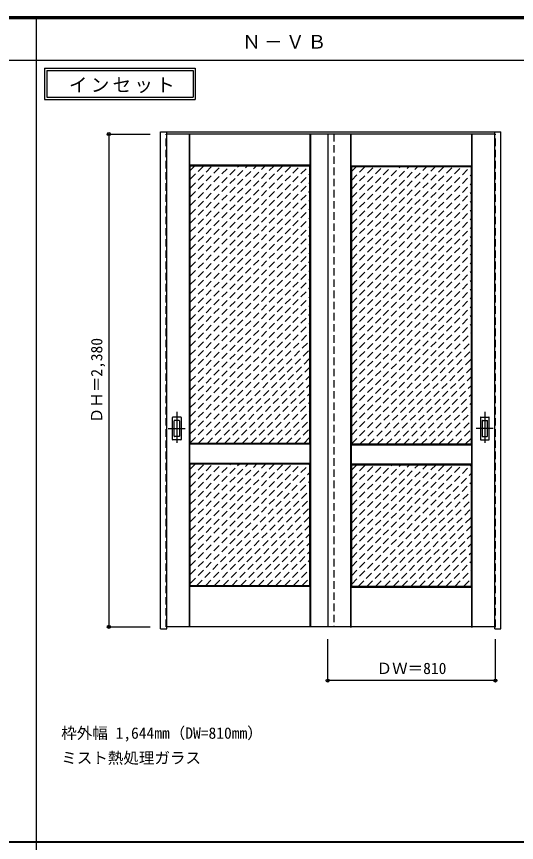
# Model space of a CAD drawing. Units: millimetres, scale not verified. Extents: x -6000 to 5700, y -4307 to 4175.
# Drawn here: x -3012 to -597, y 186 to 4175 of the extents above; entities that cross this region are included whole.
import ezdxf
from ezdxf.enums import TextEntityAlignment as Align

# ---------------------------------------------------------------- set-up
doc = ezdxf.new("R2010")
doc.units = ezdxf.units.MM
doc.header["$LTSCALE"] = 30
doc.header["$PDMODE"] = 32
doc.header["$PDSIZE"] = 15
doc.linetypes.add('CHAIN1', pattern=[8, 5, -1, 1, -1])
doc.linetypes.add('DASHED1', pattern=[1.8, 1.2, -0.6])
for name, color, linetype in [('0-1_通り芯', 4, 'CHAIN1'), ('0-2_扉', 4, 'DASHED1'), ('0-3_仕上げ', 7, 'Continuous'), ('0-4_枠', 3, 'Continuous'), ('0-6_引手', 7, 'Continuous'), ('0-A_文字', 7, 'Continuous'), ('0-B_寸法', 7, 'Continuous'), ('0-C_ハッチ', 4, 'DASHED1'), ('F-1_枠', 6, 'Continuous')]:
    doc.layers.add(name, color=color, linetype=linetype)
doc.styles.add('ＭＳ ゴシック', font='')
doc.styles.get('ＭＳ ゴシック').set_extended_font_data('MS Gothic')

msp = doc.modelspace()

# ---------------------------------------------------------------- linework, layer by layer
at = {"layer": '0-1_通り芯'}
for p, q in [((-2238, 2266), (-2238, 2104)), ((-750, 2266), (-750, 2104)), ((-2279, 2185), (-2197, 2185)), ((-709, 2185), (-791, 2185))]:
    msp.add_line(p, q, dxfattribs=at)
at = {"layer": '0-2_扉'}
for p, q in [((-2286, 3607.5), (-2289, 3607.5)), ((-2289, 1227.5), (-2289, 3607.5)), ((-1509, 3607.5), (-1509, 3603.5)), ((-1479, 3607.5), (-1479, 1227.5)), ((-702, 3607.5), (-699, 3607.5)), ((-699, 1227.5), (-699, 3607.5)), ((-2286, 1227.5), (-2289, 1227.5)), ((-702, 1227.5), (-699, 1227.5))]:
    msp.add_line(p, q, dxfattribs=at)
at = {"layer": '0-2_扉', "color": 3, "linetype": 'Continuous'}
for p, q in [((-702, 3607.5), (-2286, 3607.5)), ((-1509, 3607.5), (-1509, 1227.5)), ((-702, 1227.5), (-2286, 1227.5))]:
    msp.add_line(p, q, dxfattribs=at)
at = {"layer": '0-3_仕上げ'}
for p, q in [((-2177, 1227.5), (-2177, 3607.5)), ((-2176, 3457.5), (-2176, 3607.5)), ((-2175, 3458.5), (-2175, 3607.5)), ((-1593, 3458.5), (-1593, 3607.5)), ((-1592, 3457.5), (-1592, 3607.5)), ((-1591, 1227.5), (-1591, 3607.5)), ((-1397, 1223.5), (-1397, 3603.5)), ((-1396, 3453.5), (-1396, 3603.5)), ((-1395, 3454.5), (-1395, 3603.5)), ((-813, 3454.5), (-813, 3603.5)), ((-812, 3453.5), (-812, 3603.5)), ((-811, 1223.5), (-811, 3603.5)), ((-2175, 3458.5), (-2176, 3457.5)), ((-2175, 3458.5), (-1593, 3458.5)), ((-2173, 2114.5), (-2173, 3454.5)), ((-1595, 3454.5), (-1592, 3457.5)), ((-1595, 2114.5), (-1595, 3454.5)), ((-1593, 3458.5), (-1592, 3457.5)), ((-1395, 3454.5), (-1396, 3453.5)), ((-1395, 3454.5), (-813, 3454.5)), ((-1393, 2110.5), (-1393, 3450.5)), ((-815, 3450.5), (-812, 3453.5)), ((-815, 2110.5), (-815, 3450.5)), ((-813, 3454.5), (-812, 3453.5)), ((-2176, 2111.5), (-2173, 2114.5)), ((-2173, 2114.5), (-1595, 2114.5)), ((-1595, 2114.5), (-1592, 2111.5)), ((-2176, 2111.5), (-2175, 2110.5)), ((-2176, 2111.5), (-2176, 2017.5)), ((-2175, 2018.5), (-2175, 2110.5)), ((-2175, 2110.5), (-1593, 2110.5)), ((-1592, 2111.5), (-1593, 2110.5)), ((-1593, 2018.5), (-1593, 2110.5)), ((-1592, 2111.5), (-1592, 2017.5)), ((-1396, 2107.5), (-1393, 2110.5)), ((-1396, 2107.5), (-1395, 2106.5)), ((-1396, 2107.5), (-1396, 2013.5)), ((-1395, 2014.5), (-1395, 2106.5)), ((-1395, 2106.5), (-813, 2106.5)), ((-1393, 2110.5), (-815, 2110.5)), ((-815, 2110.5), (-812, 2107.5)), ((-812, 2107.5), (-813, 2106.5)), ((-813, 2014.5), (-813, 2106.5)), ((-812, 2107.5), (-812, 2013.5)), ((-2175, 2018.5), (-2176, 2017.5)), ((-2176, 2017.5), (-2173, 2014.5)), ((-2175, 2018.5), (-1593, 2018.5)), ((-2173, 2014.5), (-1595, 2014.5)), ((-2173, 1427.5), (-2173, 2014.5)), ((-1595, 2014.5), (-1592, 2017.5)), ((-1595, 1427.5), (-1595, 2014.5)), ((-1593, 2018.5), (-1592, 2017.5)), ((-1395, 2014.5), (-1396, 2013.5)), ((-1396, 2013.5), (-1393, 2010.5)), ((-1395, 2014.5), (-813, 2014.5)), ((-1393, 2010.5), (-815, 2010.5)), ((-1393, 1423.5), (-1393, 2010.5)), ((-815, 2010.5), (-812, 2013.5)), ((-815, 1423.5), (-815, 2010.5)), ((-813, 2014.5), (-812, 2013.5)), ((-2176, 1227.5), (-2176, 1424.5)), ((-2176, 1424.5), (-2175, 1423.5)), ((-2175, 1227.5), (-2175, 1423.5)), ((-2175, 1423.5), (-1593, 1423.5)), ((-1595, 1427.5), (-1592, 1424.5)), ((-1592, 1424.5), (-1593, 1423.5)), ((-1593, 1227.5), (-1593, 1423.5)), ((-1592, 1227.5), (-1592, 1424.5)), ((-1396, 1223.5), (-1396, 1420.5)), ((-1396, 1420.5), (-1395, 1419.5)), ((-1395, 1223.5), (-1395, 1419.5)), ((-1395, 1419.5), (-813, 1419.5)), ((-815, 1423.5), (-812, 1420.5)), ((-812, 1420.5), (-813, 1419.5)), ((-813, 1223.5), (-813, 1419.5)), ((-812, 1223.5), (-812, 1420.5))]:
    msp.add_line(p, q, dxfattribs=at)
for points in [[(-2176, 3457.5), (-2173, 3454.5), (-1595, 3454.5)], [(-1396, 3453.5), (-1393, 3450.5), (-815, 3450.5)], [(-2176, 1424.5), (-2173, 1427.5), (-1595, 1427.5)], [(-1396, 1420.5), (-1393, 1423.5), (-815, 1423.5)]]:
    msp.add_lwpolyline(points, dxfattribs=at)
at = {"layer": '0-4_枠'}
for p, q in [((-2316, 3618), (-672, 3618)), ((-2316, 1218), (-2316, 3618)), ((-2286, 1218), (-2286, 3618)), ((-702, 1218), (-702, 3618)), ((-672, 1218), (-672, 3618)), ((-2316, 1218), (-2286, 1218)), ((-702, 1218), (-672, 1218))]:
    msp.add_line(p, q, dxfattribs=at)
at = {"layer": '0-6_引手', "color": 3}
for p, q in [((-2259, 2131.5), (-2259, 2238.5)), ((-2218.5, 2240), (-2257.5, 2240)), ((-2217, 2238.5), (-2217, 2131.5)), ((-771, 2238.5), (-771, 2131.5)), ((-769.5, 2240), (-730.5, 2240)), ((-729, 2131.5), (-729, 2238.5)), ((-2218.5, 2130), (-2257.5, 2130)), ((-769.5, 2130), (-730.5, 2130))]:
    msp.add_line(p, q, dxfattribs=at)
at = {"layer": '0-6_引手'}
for p, q in [((-2250.5, 2147.5), (-2250.5, 2222.5)), ((-2227, 2224), (-2249, 2224)), ((-2225.5, 2222.5), (-2225.5, 2147.5)), ((-762.5, 2222.5), (-762.5, 2147.5)), ((-761, 2224), (-739, 2224)), ((-737.5, 2147.5), (-737.5, 2222.5)), ((-2227, 2146), (-2249, 2146)), ((-761, 2146), (-739, 2146))]:
    msp.add_line(p, q, dxfattribs=at)
at = {"layer": '0-6_引手', "color": 3}
for centre, start, end in [((-2257.5, 2238.5), 90, 180), ((-2218.5, 2238.5), 0, 90), ((-769.5, 2238.5), 90, 180), ((-730.5, 2238.5), 0, 90), ((-2257.5, 2131.5), 180, 270), ((-2218.5, 2131.5), 270, 0), ((-769.5, 2131.5), 180, 270), ((-730.5, 2131.5), 270, 0)]:
    msp.add_arc(centre, 1.5, start, end, dxfattribs=at)
at = {"layer": '0-6_引手'}
for centre, start, end in [((-2249, 2222.5), 90, 180), ((-2227, 2222.5), 0, 90), ((-761, 2222.5), 90, 180), ((-739, 2222.5), 0, 90), ((-2249, 2147.5), 180, 270), ((-2227, 2147.5), 270, 0), ((-761, 2147.5), 180, 270), ((-739, 2147.5), 270, 0)]:
    msp.add_arc(centre, 1.5, start, end, dxfattribs=at)
at = {"layer": '0-A_文字'}
for p, q in [((-2876, 3925), (-2876, 3775)), ((-2866, 3915), (-2866, 3785)), ((-2866, 3915), (-2159.04, 3915)), ((-2159.04, 3915), (-2159.04, 3785)), ((-2876, 3775), (-2149.04, 3775)), ((-2866, 3785), (-2159.04, 3785))]:
    msp.add_line(p, q, dxfattribs=at)
msp.add_lwpolyline([(-2876, 3925), (-2149.04, 3925), (-2149.04, 3775)], dxfattribs=at)
at = {"layer": '0-B_寸法', "color": 4}
for p, q in [((-2566, 3607.5), (-2366, 3607.5)), ((-2566, 3607.5), (-2566, 1227.5)), ((-2566, 1227.5), (-2366, 1227.5)), ((-1509, 968), (-1509, 1168)), ((-699, 968), (-699, 1168)), ((-699, 968), (-1509, 968))]:
    msp.add_line(p, q, dxfattribs=at)
at = {"layer": '0-B_寸法'}
for p in [(-2566, 3607.5), (-2566, 1227.5), (-1509, 968), (-699, 968)]:
    msp.add_point(p, dxfattribs=at)
at = {"layer": '0-C_ハッチ'}
for p, q in [((-2173, 3431.56), (-2150.06, 3454.5)), ((-2173, 2922.44), (-1640.94, 3454.5)), ((-2173, 2964.87), (-1683.37, 3454.5)), ((-2173, 3007.29), (-1725.79, 3454.5)), ((-2173, 3049.72), (-1768.22, 3454.5)), ((-2173, 3092.15), (-1810.65, 3454.5)), ((-2173, 3134.57), (-1853.07, 3454.5)), ((-2173, 3177), (-1895.5, 3454.5)), ((-2173, 3219.43), (-1937.93, 3454.5)), ((-2173, 3261.85), (-1980.35, 3454.5)), ((-2173, 3304.28), (-2022.78, 3454.5)), ((-2173, 3346.71), (-2065.21, 3454.5)), ((-2173, 3389.13), (-2107.63, 3454.5)), ((-2173, 2880.02), (-1598.52, 3454.5)), ((-1393, 3427.56), (-1370.06, 3450.5)), ((-1393, 2918.44), (-860.94, 3450.5)), ((-1393, 2960.87), (-903.37, 3450.5)), ((-1393, 3003.29), (-945.79, 3450.5)), ((-1393, 3045.72), (-988.22, 3450.5)), ((-1393, 3088.15), (-1030.65, 3450.5)), ((-1393, 3130.57), (-1073.07, 3450.5)), ((-1393, 3173), (-1115.5, 3450.5)), ((-1393, 3215.43), (-1157.93, 3450.5)), ((-1393, 3257.85), (-1200.35, 3450.5)), ((-1393, 3300.28), (-1242.78, 3450.5)), ((-1393, 3342.71), (-1285.21, 3450.5)), ((-1393, 3385.13), (-1327.63, 3450.5)), ((-1393, 2876.02), (-818.52, 3450.5)), ((-2173, 2837.59), (-1595, 3415.59)), ((-1393, 2833.59), (-815, 3411.59)), ((-2173, 2795.16), (-1595, 3373.16)), ((-1393, 2791.16), (-815, 3369.16)), ((-2173, 2752.74), (-1595, 3330.74)), ((-1393, 2748.74), (-815, 3326.74)), ((-2173, 2710.31), (-1595, 3288.31)), ((-1393, 2706.31), (-815, 3284.31)), ((-2173, 2667.88), (-1595, 3245.88)), ((-1393, 2663.88), (-815, 3241.88)), ((-2173, 2625.46), (-1595, 3203.46)), ((-1393, 2621.46), (-815, 3199.46)), ((-2173, 2583.03), (-1595, 3161.03)), ((-1393, 2579.03), (-815, 3157.03)), ((-2173, 2540.6), (-1595, 3118.6)), ((-1393, 2536.6), (-815, 3114.6)), ((-2173, 2498.18), (-1595, 3076.18)), ((-1393, 2494.18), (-815, 3072.18)), ((-2173, 2455.75), (-1595, 3033.75)), ((-1393, 2451.75), (-815, 3029.75)), ((-2173, 2413.33), (-1595, 2991.33)), ((-1393, 2409.33), (-815, 2987.33)), ((-2173, 2370.9), (-1595, 2948.9)), ((-1393, 2366.9), (-815, 2944.9)), ((-2173, 2328.47), (-1595, 2906.47)), ((-1393, 2324.47), (-815, 2902.47)), ((-2173, 2286.05), (-1595, 2864.05)), ((-1393, 2282.05), (-815, 2860.05)), ((-2173, 2243.62), (-1595, 2821.62)), ((-1393, 2239.62), (-815, 2817.62)), ((-2173, 2201.19), (-1595, 2779.19)), ((-1393, 2197.19), (-815, 2775.19)), ((-2173, 2158.77), (-1595, 2736.77)), ((-1393, 2154.77), (-815, 2732.77)), ((-2173, 2116.34), (-1595, 2694.34)), ((-1393, 2112.34), (-815, 2690.34)), ((-2132.41, 2114.5), (-1595, 2651.91)), ((-1352.41, 2110.5), (-815, 2647.91)), ((-2089.99, 2114.5), (-1595, 2609.49)), ((-1309.99, 2110.5), (-815, 2605.49)), ((-2047.56, 2114.5), (-1595, 2567.06)), ((-1267.56, 2110.5), (-815, 2563.06)), ((-2005.13, 2114.5), (-1595, 2524.63)), ((-1225.13, 2110.5), (-815, 2520.63)), ((-1962.71, 2114.5), (-1595, 2482.21)), ((-1182.71, 2110.5), (-815, 2478.21)), ((-1920.28, 2114.5), (-1595, 2439.78)), ((-1140.28, 2110.5), (-815, 2435.78)), ((-1877.86, 2114.5), (-1595, 2397.36)), ((-1835.43, 2114.5), (-1595, 2354.93)), ((-1097.86, 2110.5), (-815, 2393.36)), ((-1055.43, 2110.5), (-815, 2350.93)), ((-1793, 2114.5), (-1595, 2312.5)), ((-1013, 2110.5), (-815, 2308.5)), ((-1750.58, 2114.5), (-1595, 2270.08)), ((-970.58, 2110.5), (-815, 2266.08)), ((-1708.15, 2114.5), (-1595, 2227.65)), ((-928.15, 2110.5), (-815, 2223.65)), ((-1665.72, 2114.5), (-1595, 2185.22)), ((-885.72, 2110.5), (-815, 2181.22)), ((-1623.3, 2114.5), (-1595, 2142.8)), ((-843.3, 2110.5), (-815, 2138.8)), ((-2173, 1437.52), (-1596.02, 2014.5)), ((-2173, 1989.06), (-2147.56, 2014.5)), ((-2173, 1479.94), (-1638.44, 2014.5)), ((-2173, 1522.37), (-1680.87, 2014.5)), ((-2173, 1607.22), (-1765.72, 2014.5)), ((-2173, 1564.8), (-1723.3, 2014.5)), ((-2173, 1692.08), (-1850.58, 2014.5)), ((-2173, 1649.65), (-1808.15, 2014.5)), ((-2173, 1776.93), (-1935.43, 2014.5)), ((-2173, 1734.5), (-1893, 2014.5)), ((-2173, 1861.78), (-2020.28, 2014.5)), ((-2173, 1819.36), (-1977.86, 2014.5)), ((-2173, 1946.63), (-2105.13, 2014.5)), ((-2173, 1904.21), (-2062.71, 2014.5)), ((-1393, 1433.52), (-816.02, 2010.5)), ((-1393, 1985.06), (-1367.56, 2010.5)), ((-1393, 1475.94), (-858.44, 2010.5)), ((-1393, 1518.37), (-900.87, 2010.5)), ((-1393, 1603.22), (-985.72, 2010.5)), ((-1393, 1560.8), (-943.3, 2010.5)), ((-1393, 1688.08), (-1070.58, 2010.5)), ((-1393, 1645.65), (-1028.15, 2010.5)), ((-1393, 1772.93), (-1155.43, 2010.5)), ((-1393, 1730.5), (-1113, 2010.5)), ((-1393, 1857.78), (-1240.28, 2010.5)), ((-1393, 1815.36), (-1197.86, 2010.5)), ((-1393, 1942.63), (-1325.13, 2010.5)), ((-1393, 1900.21), (-1282.71, 2010.5)), ((-2140.59, 1427.5), (-1595, 1973.09)), ((-1360.59, 1423.5), (-815, 1969.09)), ((-2098.16, 1427.5), (-1595, 1930.67)), ((-1318.16, 1423.5), (-815, 1926.67)), ((-2055.74, 1427.5), (-1595, 1888.24)), ((-1275.74, 1423.5), (-815, 1884.24)), ((-2013.31, 1427.5), (-1595, 1845.81)), ((-1233.31, 1423.5), (-815, 1841.81)), ((-1970.89, 1427.5), (-1595, 1803.39)), ((-1190.89, 1423.5), (-815, 1799.39)), ((-1928.46, 1427.5), (-1595, 1760.96)), ((-1148.46, 1423.5), (-815, 1756.96)), ((-1886.03, 1427.5), (-1595, 1718.53)), ((-1843.61, 1427.5), (-1595, 1676.11)), ((-1106.03, 1423.5), (-815, 1714.53)), ((-1063.61, 1423.5), (-815, 1672.11)), ((-1801.18, 1427.5), (-1595, 1633.68)), ((-1021.18, 1423.5), (-815, 1629.68)), ((-1758.75, 1427.5), (-1595, 1591.25)), ((-978.75, 1423.5), (-815, 1587.25)), ((-1716.33, 1427.5), (-1595, 1548.83)), ((-936.33, 1423.5), (-815, 1544.83)), ((-1673.9, 1427.5), (-1595, 1506.4)), ((-893.9, 1423.5), (-815, 1502.4)), ((-1631.47, 1427.5), (-1595, 1463.97)), ((-851.47, 1423.5), (-815, 1459.97))]:
    msp.add_line(p, q, dxfattribs=at)
at = {"layer": 'F-1_枠'}
for p, q in [((-6000, 4175), (5700, 4175)), ((-6000, 4170), (5700, 4170)), ((-6000, 4165), (5700, 4165)), ((-2916, -3790), (-2916, 4175)), ((-6000, 3965), (5700, 3965)), ((-6000, 190.5), (5700, 190.5)), ((-6000, 187.5), (5700, 187.5))]:
    msp.add_line(p, q, dxfattribs=at)

# ---------------------------------------------------------------- texts
at = {"layer": '0-A_文字', "style": 'ＭＳ ゴシック'}
for s, p in [('枠外幅 1,644mm（DW=810mm）', (-2796, 670.5)), ('ミスト熱処理ガラス', (-2796, 550.5))]:
    msp.add_text(s, height=54.99, dxfattribs=at).set_placement(p, align=Align.BOTTOM_LEFT)
at = {"layer": '0-A_文字', "char_height": 65.98, "attachment_point": 7, "style": 'ＭＳ ゴシック'}
for s, insert in [('\\T1.17;Ｎ－ＶＢ', (-1921.5, 4020)), ('\\T1.17;インセット', (-2758.84, 3805))]:
    msp.add_mtext(s, dxfattribs=dict(at, insert=insert))
at = {"layer": '0-B_寸法', "style": 'ＭＳ ゴシック'}
msp.add_text('ＤＨ＝2,380', height=54.99, rotation=90, dxfattribs=at).set_placement((-2581, 2210.5), align=Align.BOTTOM_LEFT)
msp.add_text('ＤＷ＝810', height=54.99, dxfattribs=at).set_placement((-1272.75, 983), align=Align.BOTTOM_LEFT)

doc.saveas('drawing.dxf')
